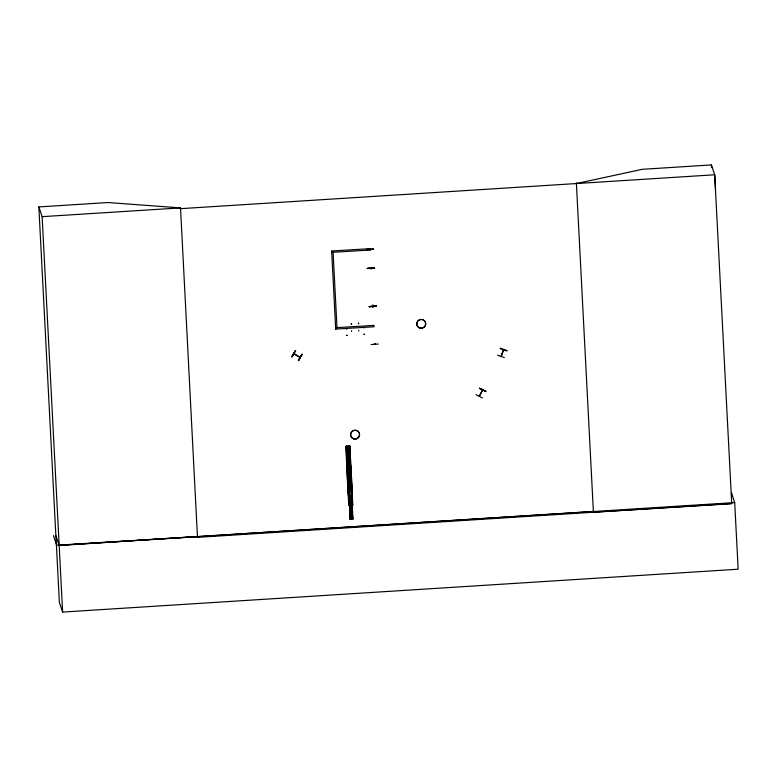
<?xml version="1.0" encoding="UTF-8"?>
<svg xmlns="http://www.w3.org/2000/svg" width="777" height="777" viewBox="0 0 777 777"><rect width="100%" height="100%" fill="white"/><g stroke="black" fill="none" stroke-linecap="round" stroke-linejoin="round"><path stroke-width="1.17" d="M482.711 390.151L479.37 396.076M293.755 353.797L294.454 354.361L294.473 353.846M371.085 268.793L370.823 267.9M372.639 305.847L372.979 305.332L372.999 305.827M503.632 349.971L501.243 356.371M370.697 268.327L371.124 268.939M373.047 305.973L372.95 305.235M475.99 394.677L482.371 397.911M504.341 357.575L497.581 355.215M370.27 249.776L370.182 249.291M370.872 268.046L371.066 268.376M500.165 348.582L506.915 350.981M372.979 307.236L372.902 306.478M500.291 348.232L507.041 350.612M479.448 388.354L485.984 391.287L479.496 388.257M482.468 389.801L479.38 396.251M351.194 323.591L351.243 324.174M358.391 323.135L358.44 323.718M358.712 323.077L358.731 323.718M291.666 356.701L295.396 350.582L292.016 356.896M291.929 356.837L295.716 350.777M301.913 354.263L298.543 360.645L301.874 354.244M301.981 354.361L298.281 360.489L302.234 354.506M293.929 353.729L294.609 354.059M300.048 357.245L293.881 353.593M349.971 446.115L350.718 465.268L349.98 446.115L345.823 446.319L346.688 465.452M346.785 446.202L347.358 465.423L346.523 446.28L347.086 446.251L347.814 465.404L347.076 446.251M348.718 446.183L349.281 446.144L350.009 465.297L349.495 465.326L348.805 446.173M350.748 465.258L350.204 465.287L349.728 446.095M346.6 465.462L350.446 465.141M346.911 466.336L347.688 485.479L346.863 466.326L347.426 466.297L348.115 485.45L347.406 466.307M347.61 466.297L348.125 466.258L348.854 485.411L348.339 485.44L347.649 466.287M349.815 466.2L350.592 485.343L349.757 466.19L350.32 466.161L351.01 485.314L350.272 466.171M347.64 485.47L351.796 485.266L351.019 466.122L347.164 466.287M350.534 485.334L351.087 485.304M348.582 486.013L349.145 485.984L349.873 505.137L349.359 505.157L348.669 486.013M351.486 485.159L350.718 466.083L351.544 485.256M352.117 505.021L351.554 505.06L350.777 485.916L351.34 485.878L352.068 505.031L351.33 485.887M352.35 505.021L351.738 485.8L352.807 504.992M352.253 505.021L351.738 485.8L347.882 486.052L348.679 505.196L352.826 504.992M349.572 506.41L350.408 506.361L350.893 519.133L350.097 519.172L349.563 506.41L352.136 506.245L352.641 519.026L352.01 519.085M350.922 519.133L350.427 519.162L349.912 506.322L352.34 506.274L352.826 519.046L352.03 519.085L351.495 506.313L352.146 506.254M576.398 183.557L642.239 169.318L711.382 164.928L714.694 174.776L715.53 189.064M346.124 446.27L347.154 465.433M349.66 446.095L350.466 465.238M350.971 466.132L351.787 485.275M347.115 466.258L348.203 485.44M350.845 485.295L350.019 466.122M348.115 486.004L348.902 505.069M349.446 505.157L349.126 485.984M351.087 485.868L351.826 505.011M349.592 505.118L348.844 485.936M352.525 504.933L351.738 485.8M350.369 506.371L349.747 506.371L350.116 519.182L352.855 519.036M352.302 506.274L352.496 519.065M352.049 519.085L351.505 506.313M38.85 206.925L107.993 202.535L180.429 207.896L180.468 208.673L714.694 174.776L731.711 503.457L197.484 537.344L180.526 207.896L42.133 216.666L38.85 206.925L55.866 535.596L59.169 545.425L734.702 502.573L738.15 569.211L62.626 612.072L59.373 602.418L55.925 535.78M331.614 250.99L370.056 248.669L370.124 250.048L331.692 252.36M335.664 329.079L374.096 326.767L374.028 325.398L335.586 327.709M351.573 330.72L351.622 331.507M358.77 330.264L358.828 331.051M59.149 545.347L593.375 511.46M197.445 536.577L56.702 545.231L53.477 535.664M731.72 503.729L593.414 512.228L576.359 182.78M366.511 249.66L373.698 249.028L366.501 249.456M374.679 268.172L367.453 268.483M367.307 268.434L374.543 268.104L367.327 268.434M376.495 306.012L369.182 306.692L376.466 305.885M376.495 305.924L369.308 306.711M369.172 306.585L376.359 305.905M374.815 344.085L374.456 343.541M378.312 344.036L371.134 344.561M346.163 448.203L349.767 448.008M346.493 456.536L350.077 456.293M346.571 458.479L350.165 458.236M350.252 460.013L346.629 460.149M346.785 463.442L350.369 463.199M347.202 468.22L350.796 468.026M347.61 478.496L351.194 478.253M347.688 480.215L351.272 479.982M347.766 482.158L351.35 481.925M347.814 483.459L351.408 483.216M348.222 487.937L351.816 487.742M352.234 498.018L348.62 498.164M352.311 499.747L348.688 499.883M352.437 502.991L348.824 503.127M349.961 507.624L351.991 507.517M349.786 507.663L352.195 507.536M350.009 513.228L352.418 513.092M350.068 514.52L352.467 514.393M350.116 515.666L352.515 515.539M350.165 516.967L352.573 516.841M349.436 446.144L350.291 465.287M346.542 446.28L347.387 465.423M351.816 506.303L352.661 519.026L350.252 519.123L350.204 506.332L350.563 519.153M479.428 388.277L485.8 391.627M374.543 344.24L374.543 343.424M734.702 502.573L731.458 492.929L731.643 496.561M503.37 349.601L501.116 356.478M369.93 249.31L370.124 250.048M372.698 305.244L372.727 305.992M372.61 306.352L372.688 307.206M374.864 343.512L374.844 344.007M333.09 252.272L336.995 327.622M350.31 461.907L346.717 462.092M351.117 476.311L347.513 476.495M352.136 496.027L348.533 496.221M352.37 501.641L348.766 501.835M299.786 357.313L293.813 353.836M351.495 323.572L351.534 324.174M711.479 165.21L711.615 167.599M711.382 164.928L711.509 167.346M331.662 251.107L335.703 329.205M42.133 216.666L62.626 612.072M367.336 268.512L374.514 267.987M349.028 446.134L349.805 465.277L348.98 446.105M346.27 328.729L346.765 328.826L346.27 328.729M346.61 335.305L347.105 335.402L346.61 335.305M363.675 327.632L364.16 327.719L363.675 327.632M364.015 334.197L364.5 334.295L364.015 334.197M350.709 513.665C351.457 515.637 352.224 512.169 350.709 513.665M347.824 466.249L348.572 485.392L347.863 466.249M348.931 505.147L348.135 485.975L348.96 505.147M352.593 517.667L350.194 517.793L352.603 517.705M354.147 439.005A4.497 4.4 -18.6 0 0 359.362 433.275A4.497 4.4 -18.6 0 0 351.758 431.779A4.497 4.4 -18.6 0 0 354.127 438.947A4.497 4.4 -18.6 0 0 359.343 433.216A4.497 4.4 -18.6 0 0 351.738 431.721A4.497 4.4 -18.6 0 0 354.147 439.005M420.299 328.176A4.497 4.4 -18.6 0 0 425.514 322.445A4.497 4.4 -18.6 0 0 417.909 320.95A4.497 4.4 -18.6 0 0 420.299 328.176M420.279 328.098A4.477 4.38 -18.6 0 0 425.475 322.387A4.477 4.38 -18.6 0 0 417.9 320.901A4.477 4.38 -18.6 0 0 420.279 328.098"/></g></svg>
